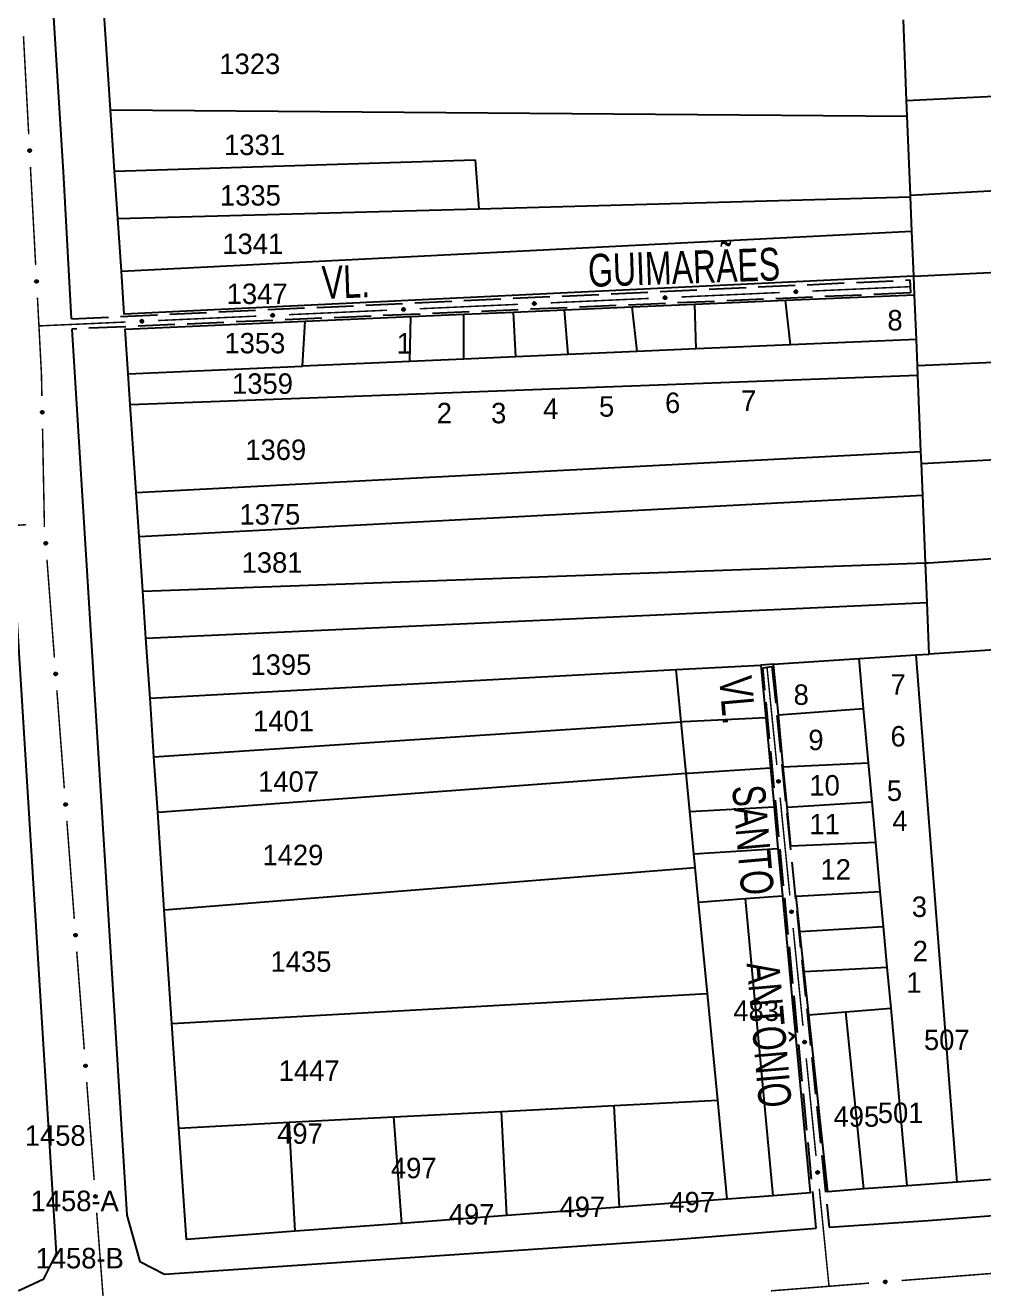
# Model space of a CAD drawing. Extents: x 201225 to 202591, y 4854937 to 4856079.
# Drawn here: x 201692.4 to 201809.5, y 4855551.3 to 4855705.6 of the extents above; entities that cross this region are included whole.
import ezdxf
from ezdxf.enums import TextEntityAlignment as Align

# ---------------------------------------------------------------- set-up
doc = ezdxf.new("R2010")
doc.units = 0
doc.header["$LTSCALE"] = 1.5
doc.header["$MEASUREMENT"] = 0
doc.linetypes.add('TRACO_11', pattern=[8, 3, -1, 3, -1])
for name, color, linetype in [('CD_MALHA_LOTES', 7, 'CONTINUOUS'), ('RU-QUADRA', 210, 'CONTINUOUS'), ('SV-EIXO-RUA-PAV', 20, 'CONTINUOUS'), ('SV-RUA-PAVIM', 7, 'CONTINUOUS'), ('SV-TXT-RUA-PAV', 7, 'CONTINUOUS'), ('Th_NmrPort', 7, 'CONTINUOUS')]:
    doc.layers.add(name, color=color, linetype=linetype)
doc.styles.add('ARIAL', font='ARIAL.SHX')

msp = doc.modelspace()

# ---------------------------------------------------------------- linework, layer by layer
at = {"layer": 'CD_MALHA_LOTES', "linetype": 'Continuous', "flags": 128}
for points in [[(201702.83, 4855695.31), (201701.96, 4855708.26)], [(201800.11, 4855696.46), (201799.71, 4855706.29)], [(201800.11, 4855696.46), (201904.27, 4855701.62)], [(201703.33, 4855687.82), (201702.83, 4855695.31)], [(201702.83, 4855695.31), (201800.19, 4855694.53)], [(201800.19, 4855694.53), (201800.11, 4855696.46)], [(201800.58, 4855684.9), (201800.19, 4855694.53)], [(201703.33, 4855687.82), (201747.38, 4855689.22)], [(201747.38, 4855689.22), (201747.84, 4855683.24)], [(201800.58, 4855684.9), (201904.9, 4855690.58)], [(201703.72, 4855682.03), (201703.33, 4855687.82)], [(201747.84, 4855683.24), (201800.59, 4855684.69)], [(201800.59, 4855684.69), (201800.58, 4855684.9)], [(201800.76, 4855680.48), (201800.59, 4855684.69)], [(201703.72, 4855682.03), (201747.84, 4855683.24)], [(201704.15, 4855675.62), (201703.72, 4855682.03)], [(201704.15, 4855675.62), (201800.76, 4855680.48)], [(201800.98, 4855674.98), (201800.76, 4855680.48)], [(201800.98, 4855674.98), (201905.51, 4855680)], [(201704.5, 4855670.34), (201704.15, 4855675.62)], [(201800.98, 4855674.98), (201704.5, 4855670.34)], [(201801.08, 4855672.74), (201800.98, 4855674.98)], [(201785.3, 4855672.05), (201801.08, 4855672.74)], [(201801.3, 4855667.28), (201801.08, 4855672.74)], [(201746.02, 4855670.34), (201752.06, 4855670.6)], [(201752.06, 4855670.6), (201758.31, 4855670.88)], [(201752.35, 4855665.14), (201752.06, 4855670.6)], [(201758.31, 4855670.88), (201766.56, 4855671.24)], [(201758.77, 4855665.42), (201758.31, 4855670.88)], [(201766.56, 4855671.24), (201774.22, 4855671.57)], [(201767.18, 4855665.79), (201766.56, 4855671.24)], [(201774.22, 4855671.57), (201785.3, 4855672.05)], [(201774.38, 4855666.11), (201774.22, 4855671.57)], [(201785.93, 4855666.61), (201785.3, 4855672.05)], [(201704.62, 4855668.54), (201726.61, 4855669.5)], [(201726.3, 4855664.01), (201726.61, 4855669.5)], [(201726.61, 4855669.5), (201739.54, 4855670.06)], [(201739.4, 4855664.58), (201739.54, 4855670.06)], [(201739.54, 4855670.06), (201746.02, 4855670.34)], [(201746.02, 4855664.87), (201746.02, 4855670.34)], [(201704.99, 4855663.08), (201704.62, 4855668.54)], [(201801.42, 4855664.08), (201906.16, 4855668.68)], [(201774.38, 4855666.11), (201767.18, 4855665.79)], [(201785.93, 4855666.61), (201774.38, 4855666.11)], [(201801.3, 4855667.28), (201785.93, 4855666.61)], [(201801.42, 4855664.08), (201801.3, 4855667.28)], [(201739.4, 4855664.58), (201726.3, 4855664.01)], [(201746.02, 4855664.87), (201739.4, 4855664.58)], [(201752.35, 4855665.14), (201746.02, 4855664.87)], [(201758.77, 4855665.42), (201752.35, 4855665.14)], [(201767.18, 4855665.79), (201758.77, 4855665.42)], [(201704.99, 4855663.08), (201726.3, 4855664.01)], [(201705.24, 4855659.34), (201704.99, 4855663.08)], [(201705.24, 4855659.34), (201801.47, 4855662.92)], [(201801.47, 4855662.92), (201801.42, 4855664.08)], [(201801.85, 4855653.57), (201801.47, 4855662.92)], [(201705.97, 4855648.56), (201705.24, 4855659.34)], [(201801.91, 4855652.14), (201906.79, 4855657.79)], [(201705.97, 4855648.56), (201801.85, 4855653.57)], [(201801.91, 4855652.14), (201801.85, 4855653.57)], [(201802.07, 4855648.25), (201801.91, 4855652.14)], [(201706.33, 4855643.22), (201705.97, 4855648.56)], [(201706.33, 4855643.22), (201802.07, 4855648.25)], [(201802.4, 4855639.97), (201802.07, 4855648.25)], [(201802.78, 4855639.98), (201907.4, 4855647.01)], [(201706.78, 4855636.54), (201706.33, 4855643.22)], [(201706.78, 4855636.54), (201802.4, 4855639.97)], [(201802.4, 4855639.97), (201802.78, 4855639.98)], [(201802.6, 4855635.14), (201802.4, 4855639.97)], [(201707.16, 4855630.77), (201706.78, 4855636.54)], [(201707.16, 4855630.77), (201802.6, 4855635.14)], [(201802.85, 4855628.85), (201802.6, 4855635.14)], [(201707.66, 4855623.45), (201707.16, 4855630.77)], [(201819.55, 4855629.93), (201802.85, 4855628.85)], [(201771.94, 4855626.95), (201782.29, 4855627.51)], [(201783.86, 4855627.62), (201782.29, 4855627.51)], [(201782.29, 4855627.51), (201782.89, 4855621.11)], [(201783.86, 4855627.62), (201794.29, 4855628.29)], [(201784.44, 4855621.43), (201783.86, 4855627.62)], [(201794.29, 4855628.29), (201801.27, 4855628.75)], [(201794.84, 4855622.21), (201794.29, 4855628.29)], [(201801.27, 4855628.75), (201802.85, 4855628.85)], [(201806.3, 4855564.37), (201801.27, 4855628.75)], [(201707.66, 4855623.45), (201771.94, 4855626.95)], [(201772.56, 4855620.58), (201771.94, 4855626.95)], [(201708.14, 4855616.29), (201707.66, 4855623.45)], [(201784.44, 4855621.43), (201794.84, 4855622.21)], [(201785.04, 4855615.07), (201784.44, 4855621.43)], [(201795.45, 4855615.57), (201794.84, 4855622.21)], [(201708.14, 4855616.29), (201772.56, 4855620.58)], [(201772.56, 4855620.58), (201772.86, 4855620.6)], [(201773.17, 4855614.3), (201772.56, 4855620.58)], [(201772.86, 4855620.6), (201782.89, 4855621.11)], [(201782.89, 4855621.11), (201783.47, 4855614.95)], [(201708.6, 4855609.53), (201708.14, 4855616.29)], [(201785.04, 4855615.07), (201795.45, 4855615.57)], [(201785.51, 4855610.14), (201785.04, 4855615.07)], [(201795.89, 4855610.82), (201795.45, 4855615.57)], [(201708.6, 4855609.53), (201773.17, 4855614.3)], [(201773.17, 4855614.3), (201773.46, 4855614.32)], [(201773.62, 4855609.64), (201773.17, 4855614.3)], [(201773.46, 4855614.32), (201783.47, 4855614.95)], [(201783.47, 4855614.95), (201783.92, 4855610.18)], [(201785.51, 4855610.14), (201795.89, 4855610.82)], [(201796.34, 4855605.85), (201795.89, 4855610.82)], [(201709.4, 4855597.61), (201708.6, 4855609.53)], [(201773.62, 4855609.64), (201783.92, 4855610.18)], [(201774.12, 4855604.44), (201773.62, 4855609.64)], [(201783.92, 4855610.18), (201784.39, 4855605.1)], [(201785.95, 4855605.37), (201785.51, 4855610.14)], [(201796.34, 4855605.85), (201785.95, 4855605.37)], [(201796.89, 4855599.86), (201796.34, 4855605.85)], [(201774.12, 4855604.44), (201784.39, 4855605.1)], [(201774.28, 4855602.77), (201774.12, 4855604.44)], [(201784.39, 4855605.1), (201784.93, 4855599.34)], [(201709.4, 4855597.61), (201774.28, 4855602.77)], [(201774.69, 4855598.56), (201774.28, 4855602.77)], [(201786.61, 4855599.3), (201796.89, 4855599.86)], [(201797.28, 4855595.58), (201796.89, 4855599.86)], [(201774.69, 4855598.56), (201780.44, 4855599)], [(201775.76, 4855587.4), (201774.69, 4855598.56)], [(201780.44, 4855599), (201784.93, 4855599.34)], [(201783.8, 4855562.69), (201780.44, 4855599)], [(201784.93, 4855599.34), (201788.34, 4855563.03)], [(201787.07, 4855594.98), (201786.61, 4855599.3)], [(201710.33, 4855583.73), (201709.4, 4855597.61)], [(201787.07, 4855594.98), (201797.28, 4855595.58)], [(201797.74, 4855590.59), (201797.28, 4855595.58)], [(201787.6, 4855590.08), (201787.07, 4855594.98)], [(201787.6, 4855590.08), (201797.74, 4855590.59)], [(201798.2, 4855585.61), (201797.74, 4855590.59)], [(201788.17, 4855584.79), (201787.6, 4855590.08)], [(201710.33, 4855583.73), (201775.76, 4855587.4)], [(201777.02, 4855574.37), (201775.76, 4855587.4)], [(201788.17, 4855584.79), (201792.7, 4855585.16)], [(201790.49, 4855563.19), (201788.17, 4855584.79)], [(201792.7, 4855585.16), (201798.2, 4855585.61)], [(201794.87, 4855563.52), (201792.7, 4855585.16)], [(201800.19, 4855563.91), (201798.2, 4855585.61)], [(201711.19, 4855570.96), (201710.33, 4855583.73)], [(201750.6, 4855573), (201764.37, 4855573.72)], [(201764.37, 4855573.72), (201777.02, 4855574.37)], [(201765.04, 4855561.3), (201764.37, 4855573.72)], [(201778.19, 4855562.28), (201777.02, 4855574.37)], [(201724.64, 4855571.66), (201737.43, 4855572.32)], [(201737.43, 4855572.32), (201750.6, 4855573)], [(201738.44, 4855559.32), (201737.43, 4855572.32)], [(201751.25, 4855560.27), (201750.6, 4855573)], [(201711.19, 4855570.96), (201724.64, 4855571.66)], [(201712.11, 4855557.36), (201711.19, 4855570.96)], [(201725.41, 4855558.35), (201724.64, 4855571.66)], [(201806.3, 4855564.37), (201800.19, 4855563.91)], [(201822.5, 4855565.57), (201806.3, 4855564.37)], [(201783.8, 4855562.69), (201778.19, 4855562.28)], [(201788.34, 4855563.03), (201783.8, 4855562.69)], [(201794.87, 4855563.52), (201790.49, 4855563.19)], [(201800.19, 4855563.91), (201794.87, 4855563.52)], [(201765.04, 4855561.3), (201751.25, 4855560.27)], [(201778.19, 4855562.28), (201765.04, 4855561.3)], [(201751.25, 4855560.27), (201738.44, 4855559.32)], [(201725.41, 4855558.35), (201712.11, 4855557.36)], [(201738.44, 4855559.32), (201725.41, 4855558.35)]]:
    msp.add_lwpolyline(points, dxfattribs=at)
at = {"layer": 'RU-QUADRA', "linetype": 'Continuous', "flags": 128}
msp.add_lwpolyline([(201822.5, 4855565.57), (201806.3, 4855564.37), (201800.19, 4855563.91), (201794.87, 4855563.52), (201790.49, 4855563.19), (201788.17, 4855584.79), (201787.6, 4855590.08), (201787.07, 4855594.98), (201786.61, 4855599.3), (201796.89, 4855599.86), (201796.34, 4855605.85), (201785.95, 4855605.37), (201785.51, 4855610.14), (201785.04, 4855615.07), (201784.44, 4855621.43), (201783.86, 4855627.62), (201782.29, 4855627.51), (201782.89, 4855621.11), (201783.47, 4855614.95), (201783.92, 4855610.18), (201784.39, 4855605.1), (201784.93, 4855599.34), (201788.34, 4855563.03), (201783.8, 4855562.69), (201778.19, 4855562.28), (201765.04, 4855561.3), (201751.25, 4855560.27), (201738.44, 4855559.32), (201725.41, 4855558.35), (201712.11, 4855557.36), (201711.19, 4855570.96), (201710.33, 4855583.73), (201709.4, 4855597.61), (201708.6, 4855609.53), (201708.14, 4855616.29), (201707.66, 4855623.45), (201707.16, 4855630.77), (201706.78, 4855636.54), (201706.33, 4855643.22), (201705.97, 4855648.56), (201705.24, 4855659.34), (201704.99, 4855663.08), (201704.62, 4855668.54), (201726.61, 4855669.5), (201739.54, 4855670.06), (201746.02, 4855670.34), (201752.06, 4855670.6), (201758.31, 4855670.88), (201766.56, 4855671.24), (201774.22, 4855671.57), (201785.3, 4855672.05), (201801.08, 4855672.74), (201800.98, 4855674.98), (201704.5, 4855670.34), (201704.15, 4855675.62), (201703.72, 4855682.03), (201703.33, 4855687.82), (201702.83, 4855695.31), (201701.96, 4855708.26)], dxfattribs=at)
at = {"layer": 'SV-EIXO-RUA-PAV', "const_width": 0.18}
for points in [[(201692.19, 4855704.31), (201692.83, 4855692.33)], [(201693.04, 4855688.33), (201693.68, 4855676.35)], [(201800.56, 4855673.72), (201788.57, 4855673.18)], [(201693.9, 4855672.36), (201694.37, 4855663.37)], [(201768.59, 4855672.28), (201756.6, 4855671.74)], [(201784.58, 4855673), (201772.59, 4855672.46)], [(201736.62, 4855670.84), (201724.64, 4855670.3)], [(201752.61, 4855671.56), (201740.62, 4855671.02)], [(201704.66, 4855669.4), (201694.67, 4855668.95)], [(201720.64, 4855670.12), (201708.65, 4855669.58)], [(201694.67, 4855668.95), (201694.08, 4855668.92)], [(201694.37, 4855663.37), (201694.38, 4855663.25)], [(201694.38, 4855663.25), (201694.44, 4855660.37)], [(201694.52, 4855656.37), (201694.73, 4855645.37)], [(201680.55, 4855643.84), (201692.52, 4855644.65)], [(201694.73, 4855645.37), (201694.75, 4855644.41)], [(201694.75, 4855644.41), (201694.75, 4855644.37)], [(201695.06, 4855640.38), (201695.97, 4855628.42)], [(201783.05, 4855627.23), (201784.25, 4855615.29)], [(201696.27, 4855624.43), (201697.18, 4855612.46)], [(201784.65, 4855611.31), (201785.84, 4855599.37)], [(201697.49, 4855608.48), (201698.4, 4855596.51)], [(201786.24, 4855595.39), (201787.44, 4855583.45)], [(201698.7, 4855592.52), (201699.62, 4855580.56)], [(201787.84, 4855579.47), (201789.04, 4855567.53)], [(201699.92, 4855576.57), (201700.83, 4855564.6)], [(201789.44, 4855563.55), (201790.53, 4855552.6)], [(201701.14, 4855560.62), (201702.05, 4855548.65)], [(201799.5, 4855552.34), (201811.46, 4855553.28)], [(201783.55, 4855551.08), (201795.51, 4855552.02)], [(201790.53, 4855552.6), (201790.63, 4855551.64)]]:
    msp.add_lwpolyline(points, dxfattribs=at)
at = {"layer": 'SV-EIXO-RUA-PAV'}
for points in [[(201693.04, 4855690.48), (201693.08, 4855690.45), (201693.1, 4855690.41), (201693.11, 4855690.38), (201693.12, 4855690.34), (201693.12, 4855690.31), (201693.11, 4855690.27), (201693.09, 4855690.24), (201693.06, 4855690.2), (201693.02, 4855690.17), (201692.99, 4855690.16), (201692.95, 4855690.16), (201692.92, 4855690.16), (201692.88, 4855690.17), (201692.84, 4855690.19), (201692.81, 4855690.22), (201692.78, 4855690.25), (201692.77, 4855690.29), (201692.76, 4855690.32), (201692.77, 4855690.36), (201692.78, 4855690.4), (201692.79, 4855690.43), (201692.83, 4855690.47), (201692.86, 4855690.49), (201692.9, 4855690.5), (201692.93, 4855690.51), (201692.97, 4855690.51), (201693, 4855690.5), (201693.04, 4855690.48)], [(201693.89, 4855674.5), (201693.93, 4855674.47), (201693.95, 4855674.43), (201693.97, 4855674.4), (201693.97, 4855674.37), (201693.97, 4855674.33), (201693.96, 4855674.29), (201693.94, 4855674.26), (201693.91, 4855674.22), (201693.87, 4855674.2), (201693.84, 4855674.18), (201693.8, 4855674.18), (201693.77, 4855674.18), (201693.73, 4855674.19), (201693.69, 4855674.21), (201693.66, 4855674.24), (201693.63, 4855674.28), (201693.62, 4855674.31), (201693.62, 4855674.35), (201693.62, 4855674.38), (201693.63, 4855674.42), (201693.65, 4855674.46), (201693.68, 4855674.49), (201693.71, 4855674.52), (201693.75, 4855674.53), (201693.78, 4855674.53), (201693.82, 4855674.53), (201693.85, 4855674.52), (201693.89, 4855674.5)], [(201770.74, 4855672.27), (201770.71, 4855672.23), (201770.67, 4855672.2), (201770.64, 4855672.19), (201770.6, 4855672.19), (201770.57, 4855672.19), (201770.53, 4855672.2), (201770.49, 4855672.22), (201770.46, 4855672.25), (201770.43, 4855672.29), (201770.42, 4855672.32), (201770.42, 4855672.36), (201770.42, 4855672.39), (201770.43, 4855672.43), (201770.45, 4855672.47), (201770.48, 4855672.5), (201770.52, 4855672.53), (201770.55, 4855672.54), (201770.59, 4855672.54), (201770.62, 4855672.54), (201770.66, 4855672.53), (201770.69, 4855672.51), (201770.73, 4855672.48), (201770.75, 4855672.44), (201770.77, 4855672.41), (201770.77, 4855672.37), (201770.77, 4855672.34), (201770.76, 4855672.3), (201770.74, 4855672.27)], [(201786.72, 4855672.99), (201786.69, 4855672.95), (201786.65, 4855672.92), (201786.62, 4855672.91), (201786.59, 4855672.91), (201786.55, 4855672.91), (201786.51, 4855672.92), (201786.48, 4855672.94), (201786.44, 4855672.97), (201786.42, 4855673.01), (201786.4, 4855673.04), (201786.4, 4855673.08), (201786.4, 4855673.11), (201786.41, 4855673.15), (201786.43, 4855673.19), (201786.46, 4855673.22), (201786.5, 4855673.25), (201786.53, 4855673.26), (201786.57, 4855673.26), (201786.61, 4855673.26), (201786.64, 4855673.25), (201786.68, 4855673.23), (201786.71, 4855673.2), (201786.74, 4855673.16), (201786.75, 4855673.13), (201786.75, 4855673.09), (201786.75, 4855673.06), (201786.74, 4855673.02), (201786.72, 4855672.99)], [(201738.77, 4855670.82), (201738.74, 4855670.79), (201738.7, 4855670.76), (201738.67, 4855670.75), (201738.63, 4855670.75), (201738.6, 4855670.75), (201738.56, 4855670.76), (201738.53, 4855670.78), (201738.49, 4855670.81), (201738.47, 4855670.85), (201738.45, 4855670.88), (201738.45, 4855670.92), (201738.45, 4855670.95), (201738.46, 4855670.99), (201738.48, 4855671.03), (201738.51, 4855671.06), (201738.55, 4855671.09), (201738.58, 4855671.1), (201738.62, 4855671.1), (201738.65, 4855671.1), (201738.69, 4855671.09), (201738.73, 4855671.07), (201738.76, 4855671.04), (201738.79, 4855671), (201738.8, 4855670.97), (201738.8, 4855670.93), (201738.8, 4855670.9), (201738.79, 4855670.86), (201738.77, 4855670.82)], [(201754.76, 4855671.54), (201754.72, 4855671.51), (201754.69, 4855671.48), (201754.65, 4855671.47), (201754.62, 4855671.47), (201754.58, 4855671.47), (201754.55, 4855671.48), (201754.51, 4855671.5), (201754.47, 4855671.53), (201754.45, 4855671.57), (201754.44, 4855671.6), (201754.43, 4855671.64), (201754.43, 4855671.67), (201754.44, 4855671.71), (201754.46, 4855671.75), (201754.5, 4855671.78), (201754.53, 4855671.81), (201754.57, 4855671.82), (201754.6, 4855671.82), (201754.64, 4855671.82), (201754.67, 4855671.81), (201754.71, 4855671.79), (201754.75, 4855671.76), (201754.77, 4855671.72), (201754.78, 4855671.69), (201754.79, 4855671.65), (201754.78, 4855671.62), (201754.78, 4855671.58), (201754.76, 4855671.54)], [(201706.8, 4855669.38), (201706.77, 4855669.35), (201706.74, 4855669.32), (201706.7, 4855669.31), (201706.67, 4855669.31), (201706.63, 4855669.31), (201706.6, 4855669.32), (201706.56, 4855669.34), (201706.52, 4855669.37), (201706.5, 4855669.41), (201706.49, 4855669.44), (201706.48, 4855669.48), (201706.48, 4855669.51), (201706.49, 4855669.55), (201706.51, 4855669.58), (201706.55, 4855669.62), (201706.58, 4855669.64), (201706.62, 4855669.66), (201706.65, 4855669.66), (201706.69, 4855669.66), (201706.72, 4855669.65), (201706.76, 4855669.63), (201706.79, 4855669.6), (201706.82, 4855669.56), (201706.83, 4855669.53), (201706.83, 4855669.49), (201706.83, 4855669.46), (201706.83, 4855669.42), (201706.8, 4855669.38)], [(201722.79, 4855670.1), (201722.76, 4855670.07), (201722.72, 4855670.04), (201722.68, 4855670.03), (201722.65, 4855670.03), (201722.61, 4855670.03), (201722.58, 4855670.04), (201722.54, 4855670.06), (201722.51, 4855670.09), (201722.48, 4855670.13), (201722.47, 4855670.16), (201722.46, 4855670.2), (201722.47, 4855670.23), (201722.48, 4855670.27), (201722.5, 4855670.3), (201722.53, 4855670.34), (201722.56, 4855670.36), (201722.6, 4855670.38), (201722.63, 4855670.38), (201722.67, 4855670.38), (201722.71, 4855670.37), (201722.74, 4855670.35), (201722.78, 4855670.32), (201722.8, 4855670.28), (201722.81, 4855670.25), (201722.82, 4855670.21), (201722.82, 4855670.18), (201722.81, 4855670.14), (201722.79, 4855670.1)], [(201694.58, 4855658.52), (201694.62, 4855658.48), (201694.64, 4855658.45), (201694.65, 4855658.41), (201694.66, 4855658.38), (201694.65, 4855658.34), (201694.64, 4855658.31), (201694.62, 4855658.27), (201694.59, 4855658.23), (201694.55, 4855658.21), (201694.52, 4855658.2), (201694.48, 4855658.19), (201694.45, 4855658.2), (201694.41, 4855658.21), (201694.38, 4855658.23), (201694.34, 4855658.26), (201694.32, 4855658.3), (201694.31, 4855658.33), (201694.3, 4855658.37), (201694.31, 4855658.41), (201694.32, 4855658.44), (201694.34, 4855658.48), (201694.37, 4855658.51), (201694.41, 4855658.53), (201694.44, 4855658.55), (201694.48, 4855658.55), (201694.51, 4855658.55), (201694.55, 4855658.54), (201694.58, 4855658.52)], [(201695, 4855642.53), (201695.04, 4855642.5), (201695.07, 4855642.46), (201695.08, 4855642.43), (201695.08, 4855642.39), (201695.08, 4855642.36), (201695.08, 4855642.32), (201695.06, 4855642.29), (201695.03, 4855642.25), (201694.99, 4855642.22), (201694.96, 4855642.21), (201694.92, 4855642.2), (201694.89, 4855642.2), (201694.85, 4855642.21), (201694.81, 4855642.23), (201694.77, 4855642.26), (201694.75, 4855642.3), (201694.74, 4855642.33), (201694.73, 4855642.37), (201694.73, 4855642.4), (201694.74, 4855642.44), (201694.76, 4855642.48), (201694.79, 4855642.51), (201694.83, 4855642.54), (201694.86, 4855642.55), (201694.89, 4855642.56), (201694.93, 4855642.56), (201694.97, 4855642.55), (201695, 4855642.53)], [(201696.22, 4855626.58), (201696.26, 4855626.54), (201696.28, 4855626.51), (201696.3, 4855626.47), (201696.3, 4855626.44), (201696.3, 4855626.41), (201696.29, 4855626.37), (201696.27, 4855626.33), (201696.24, 4855626.29), (201696.21, 4855626.27), (201696.17, 4855626.26), (201696.14, 4855626.25), (201696.1, 4855626.25), (201696.07, 4855626.26), (201696.03, 4855626.28), (201695.99, 4855626.31), (201695.97, 4855626.34), (201695.95, 4855626.38), (201695.95, 4855626.41), (201695.95, 4855626.45), (201695.96, 4855626.49), (201695.98, 4855626.52), (201696.01, 4855626.56), (201696.04, 4855626.59), (201696.08, 4855626.6), (201696.11, 4855626.6), (201696.15, 4855626.6), (201696.18, 4855626.6), (201696.22, 4855626.58)], [(201784.54, 4855613.45), (201784.58, 4855613.42), (201784.61, 4855613.39), (201784.62, 4855613.35), (201784.63, 4855613.32), (201784.63, 4855613.29), (201784.62, 4855613.25), (201784.6, 4855613.21), (201784.57, 4855613.17), (201784.54, 4855613.15), (201784.5, 4855613.13), (201784.47, 4855613.13), (201784.43, 4855613.13), (201784.4, 4855613.13), (201784.36, 4855613.15), (201784.32, 4855613.18), (201784.29, 4855613.22), (201784.28, 4855613.25), (201784.27, 4855613.29), (201784.27, 4855613.32), (201784.28, 4855613.36), (201784.3, 4855613.4), (201784.33, 4855613.43), (201784.36, 4855613.46), (201784.4, 4855613.47), (201784.43, 4855613.48), (201784.47, 4855613.48), (201784.5, 4855613.47), (201784.54, 4855613.45)], [(201697.44, 4855610.62), (201697.47, 4855610.59), (201697.5, 4855610.56), (201697.51, 4855610.52), (201697.52, 4855610.49), (201697.52, 4855610.45), (201697.51, 4855610.42), (201697.49, 4855610.38), (201697.46, 4855610.34), (201697.42, 4855610.32), (201697.39, 4855610.3), (201697.35, 4855610.3), (201697.32, 4855610.3), (201697.28, 4855610.31), (201697.24, 4855610.32), (201697.21, 4855610.36), (201697.18, 4855610.39), (201697.17, 4855610.43), (201697.16, 4855610.46), (201697.16, 4855610.5), (201697.17, 4855610.53), (201697.19, 4855610.57), (201697.22, 4855610.61), (201697.26, 4855610.63), (201697.29, 4855610.64), (201697.33, 4855610.65), (201697.36, 4855610.65), (201697.4, 4855610.64), (201697.44, 4855610.62)], [(201786.14, 4855597.53), (201786.18, 4855597.5), (201786.2, 4855597.47), (201786.22, 4855597.43), (201786.22, 4855597.4), (201786.22, 4855597.37), (201786.22, 4855597.33), (201786.2, 4855597.29), (201786.17, 4855597.25), (201786.13, 4855597.23), (201786.1, 4855597.21), (201786.06, 4855597.21), (201786.03, 4855597.21), (201785.99, 4855597.21), (201785.95, 4855597.23), (201785.92, 4855597.26), (201785.89, 4855597.3), (201785.88, 4855597.33), (201785.87, 4855597.37), (201785.87, 4855597.4), (201785.88, 4855597.44), (201785.9, 4855597.48), (201785.93, 4855597.51), (201785.96, 4855597.54), (201785.99, 4855597.55), (201786.03, 4855597.56), (201786.06, 4855597.56), (201786.1, 4855597.55), (201786.14, 4855597.53)], [(201698.65, 4855594.67), (201698.69, 4855594.64), (201698.71, 4855594.6), (201698.73, 4855594.57), (201698.73, 4855594.53), (201698.73, 4855594.5), (201698.72, 4855594.46), (201698.71, 4855594.43), (201698.67, 4855594.39), (201698.64, 4855594.36), (201698.6, 4855594.35), (201698.57, 4855594.34), (201698.53, 4855594.34), (201698.5, 4855594.35), (201698.46, 4855594.37), (201698.42, 4855594.4), (201698.4, 4855594.44), (201698.38, 4855594.47), (201698.38, 4855594.51), (201698.38, 4855594.54), (201698.39, 4855594.58), (201698.41, 4855594.62), (201698.44, 4855594.65), (201698.47, 4855594.68), (201698.51, 4855594.69), (201698.54, 4855594.7), (201698.58, 4855594.7), (201698.61, 4855594.69), (201698.65, 4855594.67)], [(201787.73, 4855581.61), (201787.77, 4855581.58), (201787.8, 4855581.55), (201787.81, 4855581.51), (201787.82, 4855581.48), (201787.82, 4855581.45), (201787.81, 4855581.41), (201787.8, 4855581.37), (201787.76, 4855581.33), (201787.73, 4855581.31), (201787.7, 4855581.29), (201787.66, 4855581.29), (201787.63, 4855581.29), (201787.59, 4855581.29), (201787.55, 4855581.31), (201787.51, 4855581.34), (201787.49, 4855581.38), (201787.47, 4855581.41), (201787.47, 4855581.45), (201787.47, 4855581.48), (201787.47, 4855581.52), (201787.49, 4855581.56), (201787.52, 4855581.59), (201787.56, 4855581.62), (201787.59, 4855581.63), (201787.63, 4855581.64), (201787.66, 4855581.64), (201787.7, 4855581.63), (201787.73, 4855581.61)], [(201699.87, 4855578.71), (201699.9, 4855578.68), (201699.93, 4855578.65), (201699.94, 4855578.61), (201699.95, 4855578.58), (201699.95, 4855578.54), (201699.94, 4855578.51), (201699.92, 4855578.47), (201699.89, 4855578.43), (201699.85, 4855578.41), (201699.82, 4855578.39), (201699.78, 4855578.39), (201699.75, 4855578.39), (201699.71, 4855578.4), (201699.68, 4855578.42), (201699.64, 4855578.45), (201699.61, 4855578.48), (201699.6, 4855578.52), (201699.59, 4855578.55), (201699.6, 4855578.59), (201699.6, 4855578.62), (201699.62, 4855578.66), (201699.65, 4855578.7), (201699.69, 4855578.72), (201699.72, 4855578.74), (201699.76, 4855578.74), (201699.79, 4855578.74), (201699.83, 4855578.73), (201699.87, 4855578.71)], [(201789.33, 4855565.69), (201789.37, 4855565.66), (201789.4, 4855565.63), (201789.41, 4855565.59), (201789.41, 4855565.56), (201789.42, 4855565.52), (201789.41, 4855565.49), (201789.39, 4855565.45), (201789.36, 4855565.41), (201789.32, 4855565.39), (201789.29, 4855565.37), (201789.26, 4855565.37), (201789.22, 4855565.37), (201789.19, 4855565.37), (201789.15, 4855565.39), (201789.11, 4855565.42), (201789.08, 4855565.46), (201789.07, 4855565.49), (201789.06, 4855565.53), (201789.06, 4855565.56), (201789.07, 4855565.6), (201789.09, 4855565.63), (201789.12, 4855565.67), (201789.15, 4855565.7), (201789.19, 4855565.71), (201789.22, 4855565.72), (201789.26, 4855565.72), (201789.29, 4855565.71), (201789.33, 4855565.69)], [(201701.08, 4855562.76), (201701.12, 4855562.73), (201701.15, 4855562.7), (201701.16, 4855562.66), (201701.16, 4855562.63), (201701.16, 4855562.59), (201701.15, 4855562.56), (201701.14, 4855562.52), (201701.11, 4855562.48), (201701.07, 4855562.46), (201701.03, 4855562.44), (201701, 4855562.43), (201700.97, 4855562.44), (201700.93, 4855562.45), (201700.89, 4855562.46), (201700.85, 4855562.5), (201700.83, 4855562.53), (201700.82, 4855562.56), (201700.81, 4855562.6), (201700.81, 4855562.64), (201700.82, 4855562.67), (201700.84, 4855562.71), (201700.87, 4855562.74), (201700.9, 4855562.77), (201700.94, 4855562.78), (201700.97, 4855562.79), (201701.01, 4855562.79), (201701.04, 4855562.78), (201701.08, 4855562.76)], [(201797.35, 4855552.28), (201797.38, 4855552.32), (201797.42, 4855552.34), (201797.45, 4855552.36), (201797.49, 4855552.36), (201797.52, 4855552.36), (201797.56, 4855552.35), (201797.59, 4855552.34), (201797.63, 4855552.3), (201797.66, 4855552.27), (201797.67, 4855552.23), (201797.68, 4855552.2), (201797.68, 4855552.16), (201797.67, 4855552.13), (201797.65, 4855552.09), (201797.62, 4855552.05), (201797.58, 4855552.03), (201797.55, 4855552.01), (201797.51, 4855552.01), (201797.48, 4855552.01), (201797.44, 4855552.02), (201797.4, 4855552.04), (201797.37, 4855552.07), (201797.34, 4855552.1), (201797.33, 4855552.14), (201797.32, 4855552.17), (201797.32, 4855552.21), (201797.33, 4855552.24), (201797.35, 4855552.28)]]:
    msp.add_lwpolyline(points, close=True, dxfattribs=at)
for points in [[(201692.77, 4855690.37), (201692.79, 4855690.24)], [(201692.77, 4855690.36), (201692.78, 4855690.25)], [(201692.78, 4855690.4), (201692.81, 4855690.22)], [(201692.79, 4855690.43), (201692.84, 4855690.19)], [(201692.79, 4855690.41), (201692.82, 4855690.21)], [(201692.81, 4855690.45), (201692.86, 4855690.18)], [(201692.83, 4855690.47), (201692.88, 4855690.17)], [(201692.84, 4855690.48), (201692.9, 4855690.17)], [(201692.86, 4855690.49), (201692.92, 4855690.16)], [(201692.88, 4855690.5), (201692.93, 4855690.16)], [(201692.9, 4855690.5), (201692.95, 4855690.16)], [(201692.91, 4855690.5), (201692.96, 4855690.16)], [(201692.93, 4855690.51), (201692.99, 4855690.16)], [(201692.95, 4855690.5), (201693, 4855690.17)], [(201692.97, 4855690.51), (201693.02, 4855690.17)], [(201692.98, 4855690.5), (201693.04, 4855690.19)], [(201693, 4855690.5), (201693.06, 4855690.2)], [(201693.02, 4855690.49), (201693.07, 4855690.22)], [(201693.04, 4855690.48), (201693.09, 4855690.24)], [(201693.06, 4855690.46), (201693.1, 4855690.26)], [(201693.08, 4855690.45), (201693.11, 4855690.27)], [(201693.09, 4855690.43), (201693.11, 4855690.3)], [(201693.1, 4855690.41), (201693.12, 4855690.31)], [(201693.62, 4855674.4), (201693.64, 4855674.27)], [(201693.62, 4855674.38), (201693.63, 4855674.28)], [(201693.63, 4855674.42), (201693.66, 4855674.24)], [(201693.64, 4855674.43), (201693.67, 4855674.23)], [(201693.65, 4855674.46), (201693.69, 4855674.21)], [(201693.66, 4855674.47), (201693.71, 4855674.2)], [(201693.68, 4855674.49), (201693.73, 4855674.19)], [(201693.69, 4855674.5), (201693.75, 4855674.19)], [(201693.71, 4855674.52), (201693.77, 4855674.18)], [(201693.73, 4855674.52), (201693.78, 4855674.18)], [(201693.75, 4855674.53), (201693.8, 4855674.18)], [(201693.76, 4855674.53), (201693.82, 4855674.18)], [(201693.78, 4855674.53), (201693.84, 4855674.18)], [(201693.8, 4855674.53), (201693.85, 4855674.2)], [(201693.82, 4855674.53), (201693.87, 4855674.2)], [(201693.84, 4855674.52), (201693.89, 4855674.21)], [(201693.85, 4855674.52), (201693.91, 4855674.22)], [(201693.87, 4855674.51), (201693.92, 4855674.24)], [(201693.89, 4855674.5), (201693.94, 4855674.26)], [(201693.91, 4855674.48), (201693.95, 4855674.28)], [(201693.93, 4855674.47), (201693.96, 4855674.29)], [(201693.94, 4855674.45), (201693.96, 4855674.32)], [(201693.95, 4855674.43), (201693.97, 4855674.33)], [(201770.75, 4855672.44), (201770.42, 4855672.39)], [(201770.76, 4855672.43), (201770.42, 4855672.38)], [(201770.77, 4855672.41), (201770.42, 4855672.36)], [(201770.76, 4855672.39), (201770.42, 4855672.34)], [(201770.77, 4855672.37), (201770.42, 4855672.32)], [(201770.73, 4855672.48), (201770.43, 4855672.43)], [(201770.74, 4855672.46), (201770.43, 4855672.41)], [(201770.76, 4855672.35), (201770.43, 4855672.3)], [(201770.77, 4855672.34), (201770.43, 4855672.29)], [(201770.71, 4855672.49), (201770.44, 4855672.45)], [(201770.69, 4855672.51), (201770.45, 4855672.47)], [(201770.76, 4855672.32), (201770.45, 4855672.27)], [(201770.76, 4855672.3), (201770.46, 4855672.25)], [(201770.67, 4855672.52), (201770.47, 4855672.49)], [(201770.66, 4855672.53), (201770.48, 4855672.5)], [(201770.75, 4855672.29), (201770.48, 4855672.24)], [(201770.74, 4855672.27), (201770.49, 4855672.22)], [(201770.64, 4855672.53), (201770.5, 4855672.52)], [(201770.62, 4855672.54), (201770.52, 4855672.53)], [(201770.72, 4855672.25), (201770.52, 4855672.21)], [(201770.71, 4855672.23), (201770.53, 4855672.2)], [(201770.69, 4855672.21), (201770.56, 4855672.2)], [(201770.67, 4855672.2), (201770.57, 4855672.19)], [(201786.74, 4855673.16), (201786.4, 4855673.11)], [(201786.74, 4855673.15), (201786.4, 4855673.1)], [(201786.75, 4855673.13), (201786.4, 4855673.08)], [(201786.75, 4855673.11), (201786.4, 4855673.06)], [(201786.75, 4855673.09), (201786.4, 4855673.04)], [(201786.71, 4855673.2), (201786.41, 4855673.15)], [(201786.72, 4855673.18), (201786.41, 4855673.13)], [(201786.69, 4855673.21), (201786.42, 4855673.17)], [(201786.75, 4855673.08), (201786.42, 4855673.02)], [(201786.75, 4855673.06), (201786.42, 4855673.01)], [(201786.68, 4855673.23), (201786.43, 4855673.19)], [(201786.74, 4855673.04), (201786.43, 4855672.99)], [(201786.74, 4855673.02), (201786.44, 4855672.97)], [(201786.64, 4855673.25), (201786.46, 4855673.22)], [(201786.65, 4855673.24), (201786.46, 4855673.21)], [(201786.73, 4855673.01), (201786.46, 4855672.96)], [(201786.72, 4855672.99), (201786.48, 4855672.94)], [(201786.62, 4855673.26), (201786.49, 4855673.24)], [(201786.61, 4855673.26), (201786.5, 4855673.25)], [(201786.7, 4855672.97), (201786.5, 4855672.93)], [(201786.69, 4855672.95), (201786.51, 4855672.92)], [(201786.67, 4855672.94), (201786.54, 4855672.92)], [(201786.65, 4855672.92), (201786.55, 4855672.91)], [(201738.79, 4855671), (201738.45, 4855670.95)], [(201738.79, 4855670.99), (201738.45, 4855670.94)], [(201738.8, 4855670.97), (201738.45, 4855670.92)], [(201738.8, 4855670.95), (201738.45, 4855670.9)], [(201738.8, 4855670.93), (201738.45, 4855670.88)], [(201738.76, 4855671.04), (201738.46, 4855670.99)], [(201738.77, 4855671.02), (201738.46, 4855670.97)], [(201738.8, 4855670.91), (201738.46, 4855670.86)], [(201738.74, 4855671.05), (201738.47, 4855671.01)], [(201738.8, 4855670.9), (201738.47, 4855670.85)], [(201738.73, 4855671.07), (201738.48, 4855671.03)], [(201738.79, 4855670.88), (201738.48, 4855670.83)], [(201738.79, 4855670.86), (201738.49, 4855670.81)], [(201738.7, 4855671.08), (201738.5, 4855671.04)], [(201738.69, 4855671.09), (201738.51, 4855671.06)], [(201738.78, 4855670.84), (201738.51, 4855670.8)], [(201738.77, 4855670.82), (201738.53, 4855670.78)], [(201738.67, 4855671.09), (201738.54, 4855671.07)], [(201738.65, 4855671.1), (201738.55, 4855671.09)], [(201738.75, 4855670.81), (201738.55, 4855670.77)], [(201738.74, 4855670.79), (201738.56, 4855670.76)], [(201738.72, 4855670.77), (201738.59, 4855670.76)], [(201738.7, 4855670.76), (201738.6, 4855670.75)], [(201754.77, 4855671.72), (201754.43, 4855671.67)], [(201754.78, 4855671.69), (201754.43, 4855671.64)], [(201754.75, 4855671.76), (201754.44, 4855671.71)], [(201754.76, 4855671.74), (201754.44, 4855671.69)], [(201754.77, 4855671.71), (201754.44, 4855671.66)], [(201754.78, 4855671.67), (201754.44, 4855671.62)], [(201754.79, 4855671.65), (201754.44, 4855671.6)], [(201754.78, 4855671.63), (201754.45, 4855671.58)], [(201754.78, 4855671.62), (201754.45, 4855671.57)], [(201754.71, 4855671.79), (201754.46, 4855671.75)], [(201754.72, 4855671.77), (201754.46, 4855671.73)], [(201754.78, 4855671.6), (201754.47, 4855671.55)], [(201754.78, 4855671.58), (201754.47, 4855671.53)], [(201754.69, 4855671.8), (201754.49, 4855671.76)], [(201754.67, 4855671.81), (201754.5, 4855671.78)], [(201754.76, 4855671.57), (201754.5, 4855671.52)], [(201754.76, 4855671.54), (201754.51, 4855671.5)], [(201754.65, 4855671.81), (201754.52, 4855671.79)], [(201754.64, 4855671.82), (201754.53, 4855671.81)], [(201754.74, 4855671.53), (201754.54, 4855671.49)], [(201754.72, 4855671.51), (201754.55, 4855671.48)], [(201754.7, 4855671.49), (201754.57, 4855671.48)], [(201754.69, 4855671.48), (201754.58, 4855671.47)], [(201706.82, 4855669.56), (201706.48, 4855669.51)], [(201706.82, 4855669.54), (201706.48, 4855669.49)], [(201706.83, 4855669.53), (201706.48, 4855669.48)], [(201706.83, 4855669.51), (201706.48, 4855669.46)], [(201706.79, 4855669.6), (201706.49, 4855669.55)], [(201706.8, 4855669.58), (201706.49, 4855669.53)], [(201706.83, 4855669.49), (201706.49, 4855669.44)], [(201706.83, 4855669.47), (201706.5, 4855669.42)], [(201706.83, 4855669.46), (201706.5, 4855669.41)], [(201706.76, 4855669.63), (201706.51, 4855669.58)], [(201706.77, 4855669.61), (201706.51, 4855669.57)], [(201706.82, 4855669.44), (201706.52, 4855669.39)], [(201706.83, 4855669.42), (201706.52, 4855669.37)], [(201706.73, 4855669.64), (201706.54, 4855669.6)], [(201706.81, 4855669.4), (201706.54, 4855669.35)], [(201706.72, 4855669.65), (201706.55, 4855669.62)], [(201706.8, 4855669.38), (201706.56, 4855669.34)], [(201706.7, 4855669.65), (201706.57, 4855669.63)], [(201706.69, 4855669.66), (201706.58, 4855669.64)], [(201706.79, 4855669.36), (201706.58, 4855669.33)], [(201706.77, 4855669.35), (201706.6, 4855669.32)], [(201706.75, 4855669.33), (201706.62, 4855669.31)], [(201706.74, 4855669.32), (201706.63, 4855669.31)], [(201722.81, 4855670.25), (201722.46, 4855670.2)], [(201722.8, 4855670.28), (201722.47, 4855670.23)], [(201722.8, 4855670.27), (201722.47, 4855670.21)], [(201722.81, 4855670.23), (201722.47, 4855670.18)], [(201722.82, 4855670.21), (201722.47, 4855670.16)], [(201722.78, 4855670.32), (201722.48, 4855670.27)], [(201722.79, 4855670.3), (201722.48, 4855670.25)], [(201722.81, 4855670.19), (201722.48, 4855670.14)], [(201722.82, 4855670.18), (201722.48, 4855670.13)], [(201722.76, 4855670.33), (201722.49, 4855670.29)], [(201722.74, 4855670.35), (201722.5, 4855670.3)], [(201722.81, 4855670.16), (201722.5, 4855670.11)], [(201722.81, 4855670.14), (201722.51, 4855670.09)], [(201722.72, 4855670.36), (201722.52, 4855670.32)], [(201722.71, 4855670.37), (201722.53, 4855670.34)], [(201722.8, 4855670.12), (201722.53, 4855670.08)], [(201722.79, 4855670.1), (201722.54, 4855670.06)], [(201722.68, 4855670.37), (201722.55, 4855670.35)], [(201722.67, 4855670.38), (201722.56, 4855670.36)], [(201722.77, 4855670.08), (201722.57, 4855670.05)], [(201722.76, 4855670.07), (201722.58, 4855670.04)], [(201722.74, 4855670.05), (201722.61, 4855670.04)], [(201722.72, 4855670.04), (201722.61, 4855670.03)], [(201694.31, 4855658.42), (201694.33, 4855658.29)], [(201694.31, 4855658.41), (201694.32, 4855658.3)], [(201694.32, 4855658.44), (201694.34, 4855658.26)], [(201694.33, 4855658.45), (201694.36, 4855658.25)], [(201694.34, 4855658.48), (201694.38, 4855658.23)], [(201694.35, 4855658.49), (201694.39, 4855658.22)], [(201694.37, 4855658.51), (201694.41, 4855658.21)], [(201694.39, 4855658.52), (201694.43, 4855658.21)], [(201694.41, 4855658.53), (201694.45, 4855658.2)], [(201694.42, 4855658.54), (201694.46, 4855658.2)], [(201694.44, 4855658.55), (201694.48, 4855658.19)], [(201694.46, 4855658.54), (201694.5, 4855658.2)], [(201694.48, 4855658.55), (201694.52, 4855658.2)], [(201694.49, 4855658.54), (201694.54, 4855658.21)], [(201694.51, 4855658.55), (201694.55, 4855658.21)], [(201694.53, 4855658.54), (201694.57, 4855658.23)], [(201694.55, 4855658.54), (201694.59, 4855658.23)], [(201694.56, 4855658.53), (201694.61, 4855658.25)], [(201694.58, 4855658.52), (201694.62, 4855658.27)], [(201694.6, 4855658.5), (201694.63, 4855658.29)], [(201694.62, 4855658.48), (201694.64, 4855658.31)], [(201694.63, 4855658.46), (201694.65, 4855658.33)], [(201694.64, 4855658.45), (201694.65, 4855658.34)], [(201694.73, 4855642.4), (201694.75, 4855642.3)], [(201694.74, 4855642.44), (201694.77, 4855642.26)], [(201694.74, 4855642.42), (201694.76, 4855642.29)], [(201694.75, 4855642.45), (201694.79, 4855642.26)], [(201694.76, 4855642.48), (201694.81, 4855642.23)], [(201694.78, 4855642.49), (201694.83, 4855642.23)], [(201694.79, 4855642.51), (201694.85, 4855642.21)], [(201694.81, 4855642.52), (201694.87, 4855642.21)], [(201694.83, 4855642.54), (201694.89, 4855642.2)], [(201694.84, 4855642.54), (201694.9, 4855642.21)], [(201694.86, 4855642.55), (201694.92, 4855642.2)], [(201694.88, 4855642.55), (201694.94, 4855642.21)], [(201694.89, 4855642.56), (201694.96, 4855642.21)], [(201694.91, 4855642.55), (201694.97, 4855642.22)], [(201694.93, 4855642.56), (201694.99, 4855642.22)], [(201694.95, 4855642.55), (201695.01, 4855642.24)], [(201694.97, 4855642.55), (201695.03, 4855642.25)], [(201694.98, 4855642.54), (201695.04, 4855642.27)], [(201695, 4855642.53), (201695.06, 4855642.29)], [(201695.02, 4855642.51), (201695.07, 4855642.31)], [(201695.04, 4855642.5), (201695.08, 4855642.32)], [(201695.06, 4855642.48), (201695.08, 4855642.35)], [(201695.07, 4855642.46), (201695.08, 4855642.36)], [(201695.95, 4855626.46), (201695.98, 4855626.33)], [(201695.95, 4855626.45), (201695.97, 4855626.34)], [(201695.96, 4855626.49), (201695.99, 4855626.31)], [(201695.97, 4855626.5), (201696.01, 4855626.3)], [(201695.98, 4855626.52), (201696.03, 4855626.28)], [(201695.99, 4855626.54), (201696.05, 4855626.27)], [(201696.01, 4855626.56), (201696.07, 4855626.26)], [(201696.02, 4855626.57), (201696.08, 4855626.26)], [(201696.04, 4855626.59), (201696.1, 4855626.25)], [(201696.06, 4855626.59), (201696.12, 4855626.25)], [(201696.08, 4855626.6), (201696.14, 4855626.25)], [(201696.09, 4855626.6), (201696.15, 4855626.25)], [(201696.11, 4855626.6), (201696.17, 4855626.26)], [(201696.13, 4855626.6), (201696.19, 4855626.27)], [(201696.15, 4855626.6), (201696.21, 4855626.27)], [(201696.16, 4855626.59), (201696.22, 4855626.29)], [(201696.18, 4855626.6), (201696.24, 4855626.29)], [(201696.2, 4855626.59), (201696.26, 4855626.32)], [(201696.22, 4855626.58), (201696.27, 4855626.33)], [(201696.24, 4855626.56), (201696.28, 4855626.36)], [(201696.26, 4855626.54), (201696.29, 4855626.37)], [(201696.27, 4855626.52), (201696.29, 4855626.4)], [(201696.28, 4855626.51), (201696.3, 4855626.41)], [(201784.27, 4855613.32), (201784.29, 4855613.22)], [(201784.28, 4855613.36), (201784.32, 4855613.18)], [(201784.28, 4855613.34), (201784.31, 4855613.21)], [(201784.29, 4855613.37), (201784.34, 4855613.18)], [(201784.3, 4855613.4), (201784.36, 4855613.15)], [(201784.32, 4855613.41), (201784.38, 4855613.15)], [(201784.33, 4855613.43), (201784.4, 4855613.13)], [(201784.35, 4855613.44), (201784.41, 4855613.13)], [(201784.36, 4855613.46), (201784.43, 4855613.13)], [(201784.38, 4855613.46), (201784.45, 4855613.13)], [(201784.4, 4855613.47), (201784.47, 4855613.13)], [(201784.41, 4855613.47), (201784.48, 4855613.13)], [(201784.43, 4855613.48), (201784.5, 4855613.13)], [(201784.45, 4855613.47), (201784.52, 4855613.15)], [(201784.47, 4855613.48), (201784.54, 4855613.15)], [(201784.49, 4855613.47), (201784.55, 4855613.17)], [(201784.5, 4855613.47), (201784.57, 4855613.17)], [(201784.52, 4855613.46), (201784.59, 4855613.2)], [(201784.54, 4855613.45), (201784.6, 4855613.21)], [(201784.56, 4855613.44), (201784.61, 4855613.24)], [(201784.58, 4855613.42), (201784.62, 4855613.25)], [(201784.6, 4855613.4), (201784.62, 4855613.28)], [(201784.61, 4855613.39), (201784.63, 4855613.29)], [(201697.16, 4855610.5), (201697.18, 4855610.39)], [(201697.17, 4855610.53), (201697.21, 4855610.36)], [(201697.17, 4855610.51), (201697.19, 4855610.38)], [(201697.18, 4855610.55), (201697.22, 4855610.35)], [(201697.19, 4855610.57), (201697.24, 4855610.32)], [(201697.21, 4855610.58), (201697.26, 4855610.32)], [(201697.22, 4855610.61), (201697.28, 4855610.31)], [(201697.24, 4855610.62), (201697.3, 4855610.31)], [(201697.26, 4855610.63), (201697.32, 4855610.3)], [(201697.27, 4855610.63), (201697.33, 4855610.3)], [(201697.29, 4855610.64), (201697.35, 4855610.3)], [(201697.31, 4855610.64), (201697.37, 4855610.3)], [(201697.33, 4855610.65), (201697.39, 4855610.3)], [(201697.35, 4855610.65), (201697.41, 4855610.31)], [(201697.36, 4855610.65), (201697.42, 4855610.32)], [(201697.38, 4855610.64), (201697.44, 4855610.33)], [(201697.4, 4855610.64), (201697.46, 4855610.34)], [(201697.41, 4855610.63), (201697.47, 4855610.36)], [(201697.44, 4855610.62), (201697.49, 4855610.38)], [(201697.45, 4855610.6), (201697.5, 4855610.41)], [(201697.47, 4855610.59), (201697.51, 4855610.42)], [(201697.49, 4855610.57), (201697.51, 4855610.44)], [(201697.5, 4855610.56), (201697.52, 4855610.45)], [(201785.87, 4855597.4), (201785.89, 4855597.3)], [(201785.88, 4855597.44), (201785.92, 4855597.26)], [(201785.88, 4855597.42), (201785.9, 4855597.29)], [(201785.89, 4855597.45), (201785.93, 4855597.26)], [(201785.9, 4855597.48), (201785.95, 4855597.23)], [(201785.91, 4855597.49), (201785.97, 4855597.23)], [(201785.93, 4855597.51), (201785.99, 4855597.21)], [(201785.94, 4855597.52), (201786.01, 4855597.21)], [(201785.96, 4855597.54), (201786.03, 4855597.21)], [(201785.98, 4855597.54), (201786.05, 4855597.21)], [(201785.99, 4855597.55), (201786.06, 4855597.21)], [(201786.01, 4855597.55), (201786.08, 4855597.21)], [(201786.03, 4855597.56), (201786.1, 4855597.21)], [(201786.05, 4855597.55), (201786.12, 4855597.23)], [(201786.06, 4855597.56), (201786.13, 4855597.23)], [(201786.08, 4855597.55), (201786.15, 4855597.25)], [(201786.1, 4855597.55), (201786.17, 4855597.25)], [(201786.12, 4855597.54), (201786.18, 4855597.28)], [(201786.14, 4855597.53), (201786.2, 4855597.29)], [(201786.16, 4855597.52), (201786.21, 4855597.32)], [(201786.18, 4855597.5), (201786.22, 4855597.33)], [(201786.19, 4855597.48), (201786.22, 4855597.36)], [(201786.2, 4855597.47), (201786.22, 4855597.37)], [(201698.38, 4855594.56), (201698.41, 4855594.43)], [(201698.38, 4855594.54), (201698.4, 4855594.44)], [(201698.39, 4855594.58), (201698.42, 4855594.4)], [(201698.4, 4855594.59), (201698.44, 4855594.39)], [(201698.41, 4855594.62), (201698.46, 4855594.37)], [(201698.42, 4855594.63), (201698.48, 4855594.36)], [(201698.44, 4855594.65), (201698.5, 4855594.35)], [(201698.45, 4855594.66), (201698.51, 4855594.35)], [(201698.47, 4855594.68), (201698.53, 4855594.34)], [(201698.49, 4855594.68), (201698.55, 4855594.35)], [(201698.51, 4855594.69), (201698.57, 4855594.34)], [(201698.52, 4855594.69), (201698.58, 4855594.35)], [(201698.54, 4855594.7), (201698.6, 4855594.35)], [(201698.56, 4855594.69), (201698.62, 4855594.36)], [(201698.58, 4855594.7), (201698.64, 4855594.36)], [(201698.6, 4855594.69), (201698.66, 4855594.38)], [(201698.61, 4855594.69), (201698.67, 4855594.39)], [(201698.63, 4855594.68), (201698.69, 4855594.41)], [(201698.65, 4855594.67), (201698.71, 4855594.43)], [(201698.67, 4855594.65), (201698.71, 4855594.45)], [(201698.69, 4855594.64), (201698.72, 4855594.46)], [(201698.7, 4855594.62), (201698.73, 4855594.49)], [(201698.71, 4855594.6), (201698.73, 4855594.5)], [(201787.47, 4855581.52), (201787.51, 4855581.34)], [(201787.47, 4855581.49), (201787.5, 4855581.37)], [(201787.47, 4855581.48), (201787.49, 4855581.38)], [(201787.49, 4855581.56), (201787.55, 4855581.31)], [(201787.49, 4855581.53), (201787.53, 4855581.33)], [(201787.51, 4855581.57), (201787.57, 4855581.31)], [(201787.52, 4855581.59), (201787.59, 4855581.29)], [(201787.54, 4855581.6), (201787.61, 4855581.29)], [(201787.56, 4855581.62), (201787.63, 4855581.29)], [(201787.57, 4855581.62), (201787.64, 4855581.29)], [(201787.59, 4855581.63), (201787.66, 4855581.29)], [(201787.61, 4855581.63), (201787.67, 4855581.29)], [(201787.63, 4855581.64), (201787.7, 4855581.29)], [(201787.64, 4855581.63), (201787.71, 4855581.31)], [(201787.66, 4855581.64), (201787.73, 4855581.31)], [(201787.68, 4855581.63), (201787.75, 4855581.33)], [(201787.7, 4855581.63), (201787.76, 4855581.33)], [(201787.71, 4855581.62), (201787.78, 4855581.36)], [(201787.73, 4855581.61), (201787.8, 4855581.37)], [(201787.76, 4855581.6), (201787.8, 4855581.4)], [(201787.77, 4855581.58), (201787.81, 4855581.41)], [(201787.79, 4855581.56), (201787.81, 4855581.44)], [(201787.8, 4855581.55), (201787.82, 4855581.45)], [(201699.6, 4855578.62), (201699.64, 4855578.45)], [(201699.6, 4855578.6), (201699.62, 4855578.47)], [(201699.6, 4855578.59), (201699.61, 4855578.48)], [(201699.62, 4855578.66), (201699.68, 4855578.42)], [(201699.62, 4855578.64), (201699.66, 4855578.44)], [(201699.64, 4855578.68), (201699.69, 4855578.41)], [(201699.65, 4855578.7), (201699.71, 4855578.4)], [(201699.67, 4855578.71), (201699.73, 4855578.4)], [(201699.69, 4855578.72), (201699.75, 4855578.39)], [(201699.7, 4855578.73), (201699.77, 4855578.39)], [(201699.72, 4855578.74), (201699.78, 4855578.39)], [(201699.74, 4855578.74), (201699.8, 4855578.39)], [(201699.76, 4855578.74), (201699.82, 4855578.39)], [(201699.78, 4855578.74), (201699.84, 4855578.41)], [(201699.79, 4855578.74), (201699.85, 4855578.41)], [(201699.81, 4855578.73), (201699.87, 4855578.43)], [(201699.83, 4855578.73), (201699.89, 4855578.43)], [(201699.85, 4855578.72), (201699.9, 4855578.46)], [(201699.87, 4855578.71), (201699.92, 4855578.47)], [(201699.89, 4855578.7), (201699.93, 4855578.5)], [(201699.9, 4855578.68), (201699.94, 4855578.51)], [(201699.92, 4855578.66), (201699.94, 4855578.54)], [(201699.93, 4855578.65), (201699.95, 4855578.54)], [(201789.12, 4855565.67), (201789.19, 4855565.37)], [(201789.14, 4855565.68), (201789.2, 4855565.37)], [(201789.15, 4855565.7), (201789.22, 4855565.37)], [(201789.17, 4855565.7), (201789.24, 4855565.37)], [(201789.19, 4855565.71), (201789.26, 4855565.37)], [(201789.2, 4855565.71), (201789.27, 4855565.37)], [(201789.22, 4855565.72), (201789.29, 4855565.37)], [(201789.24, 4855565.71), (201789.31, 4855565.39)], [(201789.26, 4855565.72), (201789.32, 4855565.39)], [(201789.28, 4855565.71), (201789.34, 4855565.4)], [(201789.29, 4855565.71), (201789.36, 4855565.41)], [(201789.31, 4855565.7), (201789.37, 4855565.44)], [(201789.33, 4855565.69), (201789.39, 4855565.45)], [(201789.35, 4855565.68), (201789.4, 4855565.48)], [(201789.06, 4855565.56), (201789.08, 4855565.46)], [(201789.07, 4855565.6), (201789.11, 4855565.42)], [(201789.07, 4855565.57), (201789.09, 4855565.45)], [(201789.08, 4855565.61), (201789.13, 4855565.41)], [(201789.09, 4855565.63), (201789.15, 4855565.39)], [(201789.11, 4855565.65), (201789.17, 4855565.39)], [(201789.37, 4855565.66), (201789.41, 4855565.49)], [(201789.38, 4855565.64), (201789.41, 4855565.52)], [(201789.4, 4855565.63), (201789.42, 4855565.52)], [(201700.81, 4855562.64), (201700.83, 4855562.53)], [(201700.82, 4855562.67), (201700.85, 4855562.5)], [(201700.82, 4855562.65), (201700.84, 4855562.52)], [(201700.83, 4855562.68), (201700.87, 4855562.49)], [(201700.84, 4855562.71), (201700.89, 4855562.46)], [(201700.86, 4855562.72), (201700.91, 4855562.46)], [(201700.87, 4855562.74), (201700.93, 4855562.45)], [(201700.89, 4855562.76), (201700.95, 4855562.45)], [(201700.9, 4855562.77), (201700.97, 4855562.44)], [(201700.92, 4855562.77), (201700.98, 4855562.44)], [(201700.94, 4855562.78), (201701, 4855562.43)], [(201700.96, 4855562.78), (201701.01, 4855562.44)], [(201700.97, 4855562.79), (201701.03, 4855562.44)], [(201700.99, 4855562.78), (201701.05, 4855562.45)], [(201701.01, 4855562.79), (201701.07, 4855562.46)], [(201701.03, 4855562.78), (201701.09, 4855562.47)], [(201701.04, 4855562.78), (201701.11, 4855562.48)], [(201701.06, 4855562.77), (201701.12, 4855562.5)], [(201701.08, 4855562.76), (201701.14, 4855562.52)], [(201701.1, 4855562.74), (201701.14, 4855562.54)], [(201701.12, 4855562.73), (201701.15, 4855562.56)], [(201701.13, 4855562.71), (201701.16, 4855562.58)], [(201701.15, 4855562.7), (201701.16, 4855562.59)], [(201797.32, 4855552.21), (201797.66, 4855552.27)], [(201797.32, 4855552.17), (201797.67, 4855552.23)], [(201797.33, 4855552.24), (201797.63, 4855552.3)], [(201797.33, 4855552.22), (201797.64, 4855552.29)], [(201797.33, 4855552.19), (201797.66, 4855552.25)], [(201797.33, 4855552.15), (201797.67, 4855552.21)], [(201797.33, 4855552.14), (201797.68, 4855552.2)], [(201797.34, 4855552.26), (201797.61, 4855552.32)], [(201797.34, 4855552.12), (201797.67, 4855552.18)], [(201797.34, 4855552.1), (201797.68, 4855552.16)], [(201797.35, 4855552.28), (201797.59, 4855552.34)], [(201797.36, 4855552.08), (201797.67, 4855552.14)], [(201797.37, 4855552.3), (201797.57, 4855552.34)], [(201797.37, 4855552.07), (201797.67, 4855552.13)], [(201797.38, 4855552.32), (201797.56, 4855552.35)], [(201797.39, 4855552.05), (201797.66, 4855552.11)], [(201797.4, 4855552.33), (201797.53, 4855552.36)], [(201797.4, 4855552.04), (201797.65, 4855552.09)], [(201797.42, 4855552.34), (201797.52, 4855552.36)], [(201797.43, 4855552.03), (201797.63, 4855552.07)], [(201797.44, 4855552.02), (201797.62, 4855552.05)], [(201797.46, 4855552.01), (201797.59, 4855552.04)], [(201797.48, 4855552.01), (201797.58, 4855552.03)]]:
    msp.add_lwpolyline(points, dxfattribs=at)
at = {"layer": 'SV-RUA-PAVIM', "linetype": 'Continuous'}
for points in [[(201698.07, 4855669.8, 14.67), (201697.07, 4855687.76, 14.67), (201691.63, 4855774.91, 14.6), (201693.51, 4855778.71, 14.6), (201697.98, 4855781.68, 14.62), (201769.41, 4855786.1, 14.31), (201784.31, 4855787.03, 14.31)], [(201569.43, 4855772.21, 14.46), (201535.29, 4855769.63, 13.85), (201469.83, 4855764.78, 13.28), (201468.2, 4855764.45, 13.33), (201467.76, 4855762.34, 13.33), (201476.34, 4855628.95, 12.92), (201481.85, 4855542.22, 12.77), (201482.85, 4855539.07, 12.72), (201485.65, 4855536.34, 12.73), (201487.88, 4855535.96, 12.73), (201503.95, 4855537.02, 12.91), (201612.66, 4855545.23, 13.51), (201691.69, 4855551.18, 13.28), (201694.69, 4855552.55, 13.32), (201696.24, 4855555.64, 13.32), (201690.86, 4855642.16, 14.23)], [(201698.11, 4855668.54, 14.67), (201704.83, 4855560.31, 13.02), (201706.39, 4855554.65, 13.02), (201709.44, 4855553.1, 13), (201771.26, 4855557.31, 12.48)], [(201790.64, 4855558.87, 12.48), (201802.74, 4855559.67, 11.99), (201833.99, 4855562.08, 11.99), (201912.93, 4855568.28, 11.52), (201916.73, 4855569.62, 11.52), (201918.23, 4855572.94, 11.52), (201916.19, 4855602.07, 11.52)], [(201771.26, 4855557.31, 12.48), (201789.06, 4855558.75, 12.48)]]:
    msp.add_polyline3d(points, dxfattribs=at)
at = {"layer": 'SV-RUA-PAVIM', "linetype": 'TRACO_11'}
for points in [[(201698.07, 4855669.8, 14.67), (201800.52, 4855674.54, 14.67), (201800.6, 4855672.95, 14.67), (201698.11, 4855668.54, 14.67)], [(201789.06, 4855558.75, 12.48), (201782.53, 4855627.16, 12.48), (201783.65, 4855627.31, 12.48), (201790.64, 4855558.87, 12.48)]]:
    msp.add_polyline3d(points, dxfattribs=at)

# ---------------------------------------------------------------- texts
at = {"layer": 'SV-TXT-RUA-PAV', "style": 'ARIAL', "width": 0.7}
for s, rotation, p in [('GUIMARÃES', 2, (201761.25, 4855673.68)), ('VL.', 2, (201728.72, 4855672.22)), ('VL.', 275, (201777.18, 4855625.97)), ('SANTO', 275, (201778.77, 4855612.68)), ('ANTÔNIO', 275, (201780.55, 4855591.06))]:
    msp.add_text(s, height=4, rotation=rotation, dxfattribs=at).set_placement(p)
at = {"layer": 'Th_NmrPort', "color": 1}
for s, p in [('1323', (201716.13, 4855700.93)), ('1331', (201716.7, 4855691.04)), ('1335', (201716.2, 4855684.87)), ('1341', (201716.49, 4855678.95)), ('1347', (201717.03, 4855672.85)), ('8', (201797.76, 4855669.62)), ('1353', (201716.75, 4855666.82)), ('1', (201737.8, 4855666.8)), ('1359', (201717.68, 4855661.88)), ('4', (201755.7, 4855658.82)), ('5', (201762.52, 4855659.09)), ('6', (201770.59, 4855659.54)), ('7', (201779.88, 4855659.8)), ('2', (201742.69, 4855658.28)), ('3', (201749.33, 4855658.28)), ('1369', (201719.3, 4855653.8)), ('1375', (201718.58, 4855645.91)), ('1381', (201718.85, 4855640.03)), ('1395', (201719.93, 4855627.56)), ('7', (201798.14, 4855625.13)), ('8', (201786.3, 4855623.89)), ('1401', (201720.24, 4855620.68)), ('6', (201798.14, 4855618.81)), ('9', (201788.1, 4855618.36)), ('1407', (201720.86, 4855613.28)), ('10', (201788.23, 4855612.82)), ('5', (201797.69, 4855612.16)), ('11', (201788.23, 4855608.08)), ('4', (201798.37, 4855608.49)), ('1429', (201721.4, 4855604.31)), ('12', (201789.58, 4855602.55)), ('3', (201800.74, 4855597.99)), ('2', (201800.85, 4855592.58)), ('1435', (201722.38, 4855591.29)), ('1', (201800.08, 4855588.73)), ('483', (201778.94, 4855585.29)), ('507', (201802.23, 4855581.73)), ('1447', (201723.38, 4855577.97)), ('495', (201791.18, 4855572.37)), ('501', (201796.59, 4855572.82)), ('1458', (201692.35, 4855570.05)), ('497', (201723.19, 4855570.29)), ('497', (201737.09, 4855566.08)), ('1458-A', (201693.06, 4855562.06)), ('497', (201757.69, 4855561.34)), ('497', (201771.12, 4855561.91)), ('497', (201744.16, 4855560.43)), ('1458-B', (201693.67, 4855555.07))]:
    msp.add_text(s, height=2.5, dxfattribs=at).set_placement(p, align=Align.MIDDLE_LEFT)

doc.saveas('drawing.dxf')
